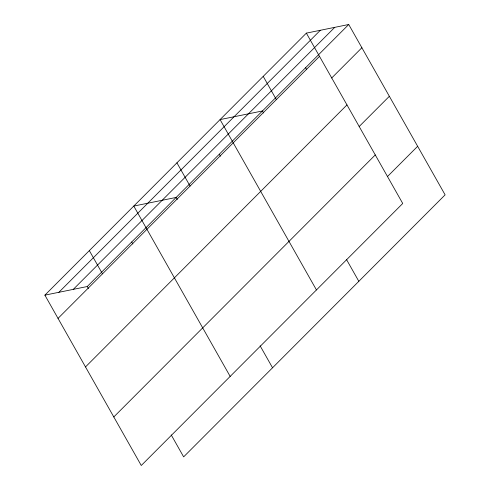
<?xml version="1.0" encoding="UTF-8"?>
<svg xmlns="http://www.w3.org/2000/svg" width="490" height="490" viewBox="0 0 490 490"><rect width="100%" height="100%" fill="white"/><g stroke="black" fill="none" stroke-linecap="round" stroke-linejoin="round"><path stroke-width="0.73" d="M306.36 33.13L402.737 203.479L141.267 465.5L44.884 295.151L306.36 33.13L348.733 24.5L445.116 194.849L183.64 456.87L171.224 434.924M58.874 292.303L320.344 30.282M73.279 289.37L334.75 27.348M44.884 295.151L87.263 286.521L348.733 24.5M58.034 318.39L319.505 56.362M331.681 78.002L361.883 47.738M85.499 366.937L346.969 104.915M359.146 126.549L389.348 96.285M113.796 416.953L375.273 154.932M387.449 176.565L417.645 146.302M305.595 67.736L306.722 69.727M263.216 76.36L276.36 99.599M263.577 112.957L262.45 110.967L220.071 119.597L316.454 289.945M346.412 259.369L358.827 281.315M219.306 154.203L220.433 156.194M176.927 162.827L190.077 186.065M177.288 199.424L176.161 197.433L133.788 206.063L230.165 376.412M260.123 345.836L272.544 367.782M131.712 241.98L132.839 243.971M89.339 250.604L102.484 273.843M87.263 286.521L88.39 288.512"/></g></svg>
